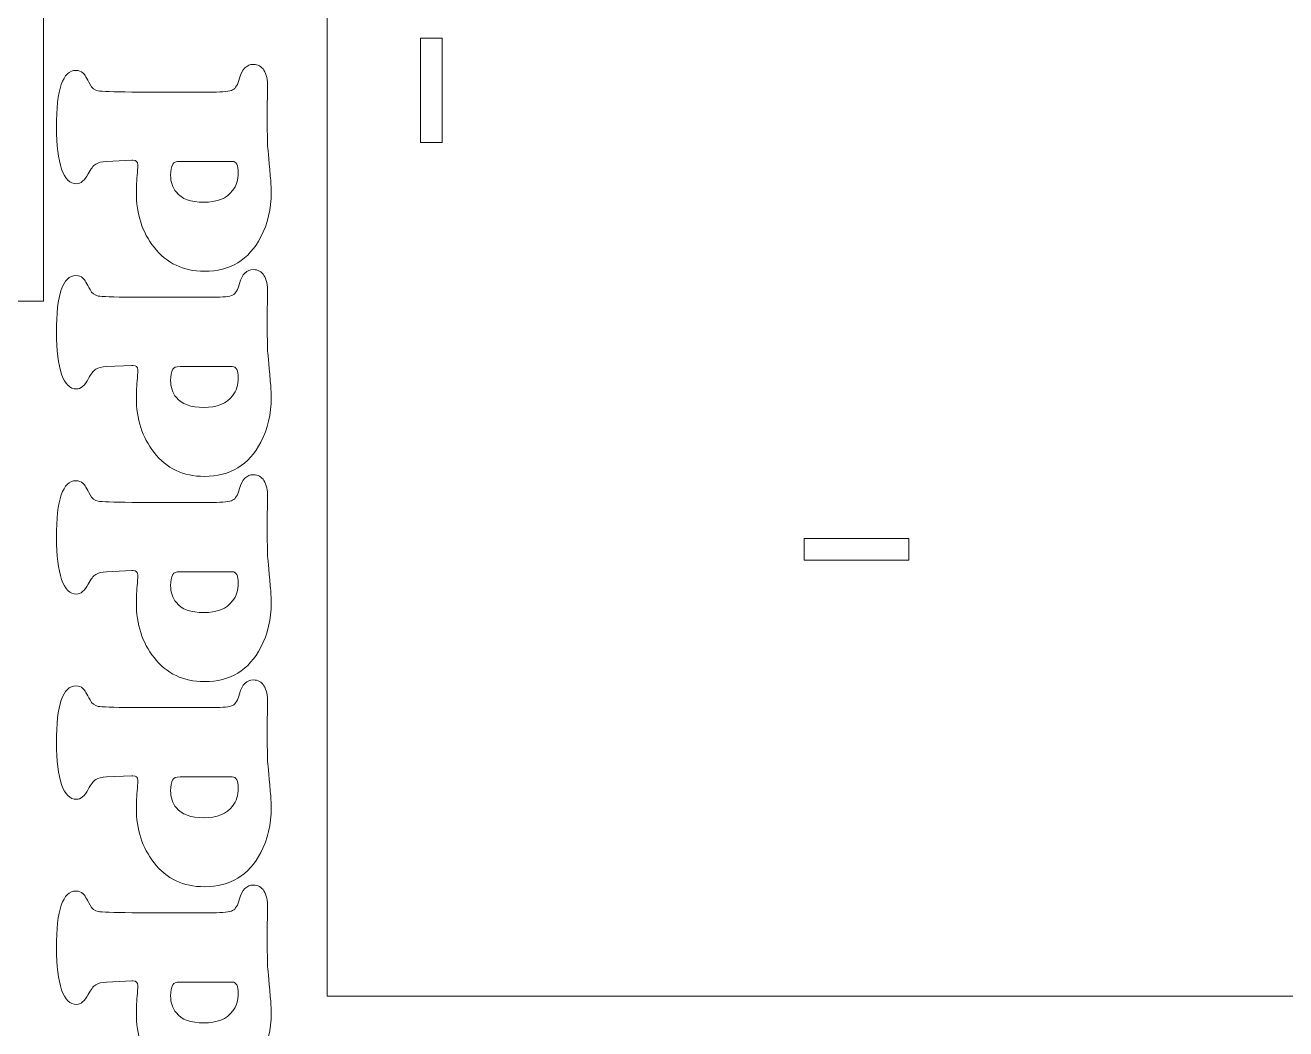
# Model space of a CAD drawing. Header units: centimetres. Extents: x -59 to 59, y -29 to 29.
# Drawn here: x -23.11 to -8.65, y -15.28 to -3.76 of the extents above; entities that cross this region are included whole.
import ezdxf

# ---------------------------------------------------------------- set-up
doc = ezdxf.new("R2010")
doc.units = ezdxf.units.CM
doc.header["$MEASUREMENT"] = 0
doc.layers.add('Camada 1', color=7, linetype='Continuous')

msp = doc.modelspace()

# ---------------------------------------------------------------- linework, layer by layer
at = {"layer": 'Camada 1', "color": 250, "lineweight": 9}
for points, knots in [([(-15.45634, 5.15366), (-16.41245, 4.68191), (-17.53073, 4.38548), (-18.64902, 4.08902), (-18.64902, 4.08902), (-18.64902, 4.08902), (-19.64901, 3.89912), (-19.64901, 3.89912), (-19.64901, 3.89912), (-19.64901, 3.89912), (-19.64901, -14.90258), (-19.64901, -14.90258), (-19.64901, -14.90258), (-19.64901, -14.90258), (5.351, -14.90258), (5.351, -14.90258), (5.351, -14.90258), (5.351, -14.90258), (5.351, 3.89912), (5.351, 3.89912), (5.351, 3.89912), (5.351, 3.89912), (4.35101, 4.08902), (4.35101, 4.08902), (4.35101, 4.08902), (3.23272, 4.38548), (2.11444, 4.68191), (1.15833, 5.15366), (1.15833, 5.15366), (0.20222, 5.62542), (-0.59171, 6.27248), (-1.30252, 6.70759), (-1.30252, 6.70759), (-2.01334, 7.1427), (-2.64106, 7.36586), (-3.3033, 7.40861), (-3.3033, 7.40861), (-3.96551, 7.45135), (-4.66224, 7.3137), (-5.30895, 7.0637), (-5.30895, 7.0637), (-5.95565, 6.8137), (-6.55233, 6.45135), (-7.149, 6.08902), (-7.149, 6.08902), (-7.74567, 6.45135), (-8.34236, 6.8137), (-8.98906, 7.0637), (-8.98906, 7.0637), (-9.63577, 7.3137), (-10.3325, 7.45135), (-10.99471, 7.40861), (-10.99471, 7.40861), (-11.65696, 7.36586), (-12.28467, 7.1427), (-12.99549, 6.70759), (-12.99549, 6.70759), (-13.7063, 6.27248), (-14.50024, 5.62542), (-15.45634, 5.15366)], [0, 0, 0, 0, 0.0625, 0.0625, 0.0625, 0.0625, 0.125, 0.125, 0.125, 0.125, 0.1875, 0.1875, 0.1875, 0.1875, 0.25, 0.25, 0.25, 0.25, 0.3125, 0.3125, 0.3125, 0.3125, 0.375, 0.375, 0.375, 0.375, 0.4375, 0.4375, 0.4375, 0.4375, 0.5, 0.5, 0.5, 0.5, 0.5625, 0.5625, 0.5625, 0.5625, 0.625, 0.625, 0.625, 0.625, 0.6875, 0.6875, 0.6875, 0.6875, 0.75, 0.75, 0.75, 0.75, 0.8125, 0.8125, 0.8125, 0.8125, 0.875, 0.875, 0.875, 0.875, 1, 1, 1, 1]), ([(-45.26401, 4.15292), (-45.26401, 4.15292), (-45.26401, 3.54479), (-45.26401, 3.54479), (-45.26401, 3.54479), (-45.26401, 3.54479), (-45.51398, 3.54479), (-45.51398, 3.54479), (-45.51398, 3.54479), (-45.51398, 3.54479), (-45.51398, 2.25923), (-45.51398, 2.25923), (-45.51398, 2.25923), (-45.51398, 2.25923), (-45.26401, 2.25923), (-45.26401, 2.25923), (-45.26401, 2.25923), (-45.26401, 2.25923), (-45.26401, 0.97365), (-45.26401, 0.97365), (-45.26401, 0.97365), (-45.26401, 0.97365), (-45.51398, 0.97365), (-45.51398, 0.97365), (-45.51398, 0.97365), (-45.51398, 0.97365), (-45.51398, -0.31242), (-45.51398, -0.31242), (-45.51398, -0.31242), (-45.51398, -0.31242), (-45.26401, -0.31242), (-45.26401, -0.31242), (-45.26401, -0.31242), (-45.26401, -0.31242), (-45.26401, -1.598), (-45.26401, -1.598), (-45.26401, -1.598), (-45.26401, -1.598), (-45.51398, -1.598), (-45.51398, -1.598), (-45.51398, -1.598), (-45.51398, -1.598), (-45.51398, -2.88408), (-45.51398, -2.88408), (-45.51398, -2.88408), (-45.51398, -2.88408), (-45.26401, -2.88408), (-45.26401, -2.88408), (-45.26401, -2.88408), (-45.26401, -2.88408), (-45.26401, -6.92629), (-45.26401, -6.92629), (-45.26401, -6.92629), (-45.26401, -6.92629), (-22.90393, -6.92629), (-22.90393, -6.92629), (-22.90393, -6.92629), (-22.90393, -6.92629), (-22.90393, -2.88408), (-22.90393, -2.88408), (-22.90393, -2.88408), (-22.90393, -2.88408), (-22.65396, -2.88408), (-22.65396, -2.88408), (-22.65396, -2.88408), (-22.65396, -2.88408), (-22.65396, -1.598), (-22.65396, -1.598), (-22.65396, -1.598), (-22.65396, -1.598), (-22.90393, -1.598), (-22.90393, -1.598), (-22.90393, -1.598), (-22.90393, -1.598), (-22.90393, -0.31242), (-22.90393, -0.31242), (-22.90393, -0.31242), (-22.90393, -0.31242), (-22.65396, -0.31242), (-22.65396, -0.31242), (-22.65396, -0.31242), (-22.65396, -0.31242), (-22.65396, 0.97365), (-22.65396, 0.97365), (-22.65396, 0.97365), (-22.65396, 0.97365), (-22.90393, 0.97365), (-22.90393, 0.97365), (-22.90393, 0.97365), (-22.90393, 0.97365), (-22.90393, 2.25923), (-22.90393, 2.25923), (-22.90393, 2.25923), (-22.90393, 2.25923), (-22.65396, 2.25923), (-22.65396, 2.25923), (-22.65396, 2.25923), (-22.65396, 2.25923), (-22.65396, 3.54479), (-22.65396, 3.54479), (-22.65396, 3.54479), (-22.65396, 3.54479), (-22.90393, 3.54479), (-22.90393, 3.54479), (-22.90393, 3.54479), (-22.90393, 3.54479), (-22.90393, 4.15292), (-22.90393, 4.15292)], [0, 0, 0, 0, 0.03571429, 0.03571429, 0.03571429, 0.03571429, 0.07142857, 0.07142857, 0.07142857, 0.07142857, 0.10714286, 0.10714286, 0.10714286, 0.10714286, 0.14285714, 0.14285714, 0.14285714, 0.14285714, 0.17857143, 0.17857143, 0.17857143, 0.17857143, 0.21428571, 0.21428571, 0.21428571, 0.21428571, 0.25, 0.25, 0.25, 0.25, 0.28571429, 0.28571429, 0.28571429, 0.28571429, 0.32142857, 0.32142857, 0.32142857, 0.32142857, 0.35714286, 0.35714286, 0.35714286, 0.35714286, 0.39285714, 0.39285714, 0.39285714, 0.39285714, 0.42857143, 0.42857143, 0.42857143, 0.42857143, 0.46428571, 0.46428571, 0.46428571, 0.46428571, 0.5, 0.5, 0.5, 0.5, 0.53571429, 0.53571429, 0.53571429, 0.53571429, 0.57142857, 0.57142857, 0.57142857, 0.57142857, 0.60714286, 0.60714286, 0.60714286, 0.60714286, 0.64285714, 0.64285714, 0.64285714, 0.64285714, 0.67857143, 0.67857143, 0.67857143, 0.67857143, 0.71428571, 0.71428571, 0.71428571, 0.71428571, 0.75, 0.75, 0.75, 0.75, 0.78571429, 0.78571429, 0.78571429, 0.78571429, 0.82142857, 0.82142857, 0.82142857, 0.82142857, 0.85714286, 0.85714286, 0.85714286, 0.85714286, 0.89285714, 0.89285714, 0.89285714, 0.89285714, 0.92857143, 0.92857143, 0.92857143, 0.92857143, 1, 1, 1, 1]), ([(-18.57902, -5.10784), (-18.57902, -5.10784), (-18.32902, -5.10784), (-18.32902, -5.10784), (-18.32902, -5.10784), (-18.32902, -5.10784), (-18.32902, -3.90784), (-18.32902, -3.90784), (-18.32902, -3.90784), (-18.32902, -3.90784), (-18.57902, -3.90784), (-18.57902, -3.90784), (-18.57902, -3.90784), (-18.57902, -3.90784), (-18.57902, -5.10784), (-18.57902, -5.10784), (-18.57902, -5.10784), (-18.57902, -5.10784), (-18.57902, -5.10784), (-18.57902, -5.10784)], [0, 0, 0, 0, 0.16666667, 0.16666667, 0.16666667, 0.16666667, 0.33333333, 0.33333333, 0.33333333, 0.33333333, 0.5, 0.5, 0.5, 0.5, 0.66666667, 0.66666667, 0.66666667, 0.66666667, 1, 1, 1, 1]), ([(-21.88902, -4.52726), (-21.88902, -4.52726), (-20.96122, -4.52726), (-20.96122, -4.52726), (-20.96122, -4.52726), (-20.84142, -4.52726), (-20.76496, -4.51944), (-20.73304, -4.50257), (-20.73304, -4.50257), (-20.70053, -4.48632), (-20.67404, -4.44177), (-20.65417, -4.36891), (-20.65417, -4.36891), (-20.62407, -4.26296), (-20.57108, -4.20997), (-20.49583, -4.20997), (-20.49583, -4.20997), (-20.44284, -4.20997), (-20.40191, -4.23225), (-20.37361, -4.2768), (-20.37361, -4.2768), (-20.34592, -4.32195), (-20.33147, -4.38638), (-20.33147, -4.47127), (-20.33147, -4.47127), (-20.33147, -4.49957), (-20.33327, -4.5694), (-20.33689, -4.68079), (-20.33689, -4.68079), (-20.33689, -4.68079), (-20.33689, -4.78676), (-20.33689, -4.78676), (-20.33689, -4.78676), (-20.33568, -4.98183), (-20.33447, -5.09622), (-20.33266, -5.12994), (-20.33266, -5.12994), (-20.33086, -5.16365), (-20.32063, -5.28286), (-20.30136, -5.48876), (-20.30136, -5.48876), (-20.29473, -5.5568), (-20.29112, -5.61942), (-20.29112, -5.67601), (-20.29112, -5.67601), (-20.29112, -5.86868), (-20.33026, -6.04027), (-20.40913, -6.19078), (-20.40913, -6.19078), (-20.54579, -6.45328), (-20.76194, -6.58394), (-21.05816, -6.58394), (-21.05816, -6.58394), (-21.29839, -6.58394), (-21.49044, -6.49242), (-21.63494, -6.30878), (-21.63494, -6.30878), (-21.7704, -6.136), (-21.83785, -5.92708), (-21.83785, -5.68083), (-21.83785, -5.68083), (-21.83785, -5.61881), (-21.83362, -5.54235), (-21.8258, -5.45204), (-21.8258, -5.45204), (-21.82219, -5.40387), (-21.82038, -5.37378), (-21.82038, -5.36173), (-21.82038, -5.36173), (-21.82038, -5.32801), (-21.83965, -5.31056), (-21.87878, -5.31056), (-21.87878, -5.31056), (-21.87878, -5.31056), (-21.88902, -5.31056), (-21.88902, -5.31056), (-21.88902, -5.31056), (-21.88902, -5.31056), (-22.17861, -5.3232), (-22.17861, -5.3232), (-22.17861, -5.3232), (-22.2346, -5.32561), (-22.27676, -5.33585), (-22.30445, -5.35391), (-22.30445, -5.35391), (-22.33214, -5.37197), (-22.36044, -5.40929), (-22.38994, -5.46589), (-22.38994, -5.46589), (-22.43088, -5.54235), (-22.47604, -5.58028), (-22.52421, -5.58028), (-22.52421, -5.58028), (-22.59826, -5.58028), (-22.65545, -5.52429), (-22.69518, -5.4111), (-22.69518, -5.4111), (-22.73492, -5.29851), (-22.7554, -5.13836), (-22.7554, -4.93126), (-22.7554, -4.93126), (-22.7554, -4.49656), (-22.68073, -4.2786), (-22.53082, -4.2786), (-22.53082, -4.2786), (-22.4959, -4.2786), (-22.46881, -4.28825), (-22.45015, -4.3069), (-22.45015, -4.3069), (-22.43148, -4.32618), (-22.40438, -4.37012), (-22.36887, -4.43936), (-22.36887, -4.43936), (-22.34659, -4.48151), (-22.31528, -4.50619), (-22.27555, -4.51341), (-22.27555, -4.51341), (-22.23521, -4.52063), (-22.10636, -4.52546), (-21.88902, -4.52726)], [0, 0, 0, 0, 0.03225806, 0.03225806, 0.03225806, 0.03225806, 0.06451613, 0.06451613, 0.06451613, 0.06451613, 0.09677419, 0.09677419, 0.09677419, 0.09677419, 0.12903226, 0.12903226, 0.12903226, 0.12903226, 0.16129032, 0.16129032, 0.16129032, 0.16129032, 0.19354839, 0.19354839, 0.19354839, 0.19354839, 0.22580645, 0.22580645, 0.22580645, 0.22580645, 0.25806452, 0.25806452, 0.25806452, 0.25806452, 0.29032258, 0.29032258, 0.29032258, 0.29032258, 0.32258065, 0.32258065, 0.32258065, 0.32258065, 0.35483871, 0.35483871, 0.35483871, 0.35483871, 0.38709677, 0.38709677, 0.38709677, 0.38709677, 0.41935484, 0.41935484, 0.41935484, 0.41935484, 0.4516129, 0.4516129, 0.4516129, 0.4516129, 0.48387097, 0.48387097, 0.48387097, 0.48387097, 0.51612903, 0.51612903, 0.51612903, 0.51612903, 0.5483871, 0.5483871, 0.5483871, 0.5483871, 0.58064516, 0.58064516, 0.58064516, 0.58064516, 0.61290323, 0.61290323, 0.61290323, 0.61290323, 0.64516129, 0.64516129, 0.64516129, 0.64516129, 0.67741935, 0.67741935, 0.67741935, 0.67741935, 0.70967742, 0.70967742, 0.70967742, 0.70967742, 0.74193548, 0.74193548, 0.74193548, 0.74193548, 0.77419355, 0.77419355, 0.77419355, 0.77419355, 0.80645161, 0.80645161, 0.80645161, 0.80645161, 0.83870968, 0.83870968, 0.83870968, 0.83870968, 0.87096774, 0.87096774, 0.87096774, 0.87096774, 0.90322581, 0.90322581, 0.90322581, 0.90322581, 0.93548387, 0.93548387, 0.93548387, 0.93548387, 1, 1, 1, 1]), ([(-20.73725, -5.3232), (-20.73725, -5.3232), (-21.33691, -5.3232), (-21.33691, -5.3232), (-21.33691, -5.3232), (-21.38268, -5.3232), (-21.41037, -5.33283), (-21.42, -5.3533), (-21.42, -5.3533), (-21.43626, -5.38702), (-21.44469, -5.42977), (-21.44469, -5.48154), (-21.44469, -5.48154), (-21.44469, -5.55921), (-21.42302, -5.62484), (-21.37907, -5.67782), (-21.37907, -5.67782), (-21.31705, -5.75428), (-21.21229, -5.79221), (-21.06539, -5.79221), (-21.06539, -5.79221), (-20.91246, -5.79221), (-20.80168, -5.74766), (-20.73364, -5.65795), (-20.73364, -5.65795), (-20.69029, -5.60196), (-20.66862, -5.53332), (-20.66862, -5.45385), (-20.66862, -5.45385), (-20.66862, -5.36655), (-20.6915, -5.3232), (-20.73725, -5.3232)], [0, 0, 0, 0, 0.11111111, 0.11111111, 0.11111111, 0.11111111, 0.22222222, 0.22222222, 0.22222222, 0.22222222, 0.33333333, 0.33333333, 0.33333333, 0.33333333, 0.44444444, 0.44444444, 0.44444444, 0.44444444, 0.55555556, 0.55555556, 0.55555556, 0.55555556, 0.66666667, 0.66666667, 0.66666667, 0.66666667, 0.77777778, 0.77777778, 0.77777778, 0.77777778, 1, 1, 1, 1]), ([(-21.88902, -6.88205), (-21.88902, -6.88205), (-20.96122, -6.88205), (-20.96122, -6.88205), (-20.96122, -6.88205), (-20.84142, -6.88205), (-20.76496, -6.87423), (-20.73304, -6.85736), (-20.73304, -6.85736), (-20.70053, -6.84111), (-20.67404, -6.79656), (-20.65417, -6.7237), (-20.65417, -6.7237), (-20.62407, -6.61775), (-20.57108, -6.56476), (-20.49583, -6.56476), (-20.49583, -6.56476), (-20.44284, -6.56476), (-20.40191, -6.58704), (-20.37361, -6.63159), (-20.37361, -6.63159), (-20.34592, -6.67674), (-20.33147, -6.74117), (-20.33147, -6.82606), (-20.33147, -6.82606), (-20.33147, -6.85436), (-20.33327, -6.92419), (-20.33689, -7.03558), (-20.33689, -7.03558), (-20.33689, -7.03558), (-20.33689, -7.14155), (-20.33689, -7.14155), (-20.33689, -7.14155), (-20.33568, -7.33662), (-20.33447, -7.45101), (-20.33266, -7.48473), (-20.33266, -7.48473), (-20.33086, -7.51844), (-20.32063, -7.63765), (-20.30136, -7.84355), (-20.30136, -7.84355), (-20.29473, -7.91159), (-20.29112, -7.97421), (-20.29112, -8.0308), (-20.29112, -8.0308), (-20.29112, -8.22347), (-20.33026, -8.39506), (-20.40913, -8.54557), (-20.40913, -8.54557), (-20.54579, -8.80807), (-20.76194, -8.93873), (-21.05816, -8.93873), (-21.05816, -8.93873), (-21.29839, -8.93873), (-21.49044, -8.84721), (-21.63494, -8.66357), (-21.63494, -8.66357), (-21.7704, -8.49079), (-21.83785, -8.28187), (-21.83785, -8.03562), (-21.83785, -8.03562), (-21.83785, -7.9736), (-21.83362, -7.89714), (-21.8258, -7.80683), (-21.8258, -7.80683), (-21.82219, -7.75866), (-21.82038, -7.72857), (-21.82038, -7.71652), (-21.82038, -7.71652), (-21.82038, -7.6828), (-21.83965, -7.66535), (-21.87878, -7.66535), (-21.87878, -7.66535), (-21.87878, -7.66535), (-21.88902, -7.66535), (-21.88902, -7.66535), (-21.88902, -7.66535), (-21.88902, -7.66535), (-22.17861, -7.67799), (-22.17861, -7.67799), (-22.17861, -7.67799), (-22.2346, -7.6804), (-22.27676, -7.69064), (-22.30445, -7.7087), (-22.30445, -7.7087), (-22.33214, -7.72676), (-22.36044, -7.76408), (-22.38994, -7.82068), (-22.38994, -7.82068), (-22.43088, -7.89714), (-22.47604, -7.93507), (-22.52421, -7.93507), (-22.52421, -7.93507), (-22.59826, -7.93507), (-22.65545, -7.87908), (-22.69518, -7.76589), (-22.69518, -7.76589), (-22.73492, -7.6533), (-22.7554, -7.49315), (-22.7554, -7.28605), (-22.7554, -7.28605), (-22.7554, -6.85135), (-22.68073, -6.63339), (-22.53082, -6.63339), (-22.53082, -6.63339), (-22.4959, -6.63339), (-22.46881, -6.64304), (-22.45015, -6.66169), (-22.45015, -6.66169), (-22.43148, -6.68097), (-22.40438, -6.72491), (-22.36887, -6.79415), (-22.36887, -6.79415), (-22.34659, -6.8363), (-22.31528, -6.86098), (-22.27555, -6.8682), (-22.27555, -6.8682), (-22.23521, -6.87542), (-22.10636, -6.88025), (-21.88902, -6.88205)], [0, 0, 0, 0, 0.03225806, 0.03225806, 0.03225806, 0.03225806, 0.06451613, 0.06451613, 0.06451613, 0.06451613, 0.09677419, 0.09677419, 0.09677419, 0.09677419, 0.12903226, 0.12903226, 0.12903226, 0.12903226, 0.16129032, 0.16129032, 0.16129032, 0.16129032, 0.19354839, 0.19354839, 0.19354839, 0.19354839, 0.22580645, 0.22580645, 0.22580645, 0.22580645, 0.25806452, 0.25806452, 0.25806452, 0.25806452, 0.29032258, 0.29032258, 0.29032258, 0.29032258, 0.32258065, 0.32258065, 0.32258065, 0.32258065, 0.35483871, 0.35483871, 0.35483871, 0.35483871, 0.38709677, 0.38709677, 0.38709677, 0.38709677, 0.41935484, 0.41935484, 0.41935484, 0.41935484, 0.4516129, 0.4516129, 0.4516129, 0.4516129, 0.48387097, 0.48387097, 0.48387097, 0.48387097, 0.51612903, 0.51612903, 0.51612903, 0.51612903, 0.5483871, 0.5483871, 0.5483871, 0.5483871, 0.58064516, 0.58064516, 0.58064516, 0.58064516, 0.61290323, 0.61290323, 0.61290323, 0.61290323, 0.64516129, 0.64516129, 0.64516129, 0.64516129, 0.67741935, 0.67741935, 0.67741935, 0.67741935, 0.70967742, 0.70967742, 0.70967742, 0.70967742, 0.74193548, 0.74193548, 0.74193548, 0.74193548, 0.77419355, 0.77419355, 0.77419355, 0.77419355, 0.80645161, 0.80645161, 0.80645161, 0.80645161, 0.83870968, 0.83870968, 0.83870968, 0.83870968, 0.87096774, 0.87096774, 0.87096774, 0.87096774, 0.90322581, 0.90322581, 0.90322581, 0.90322581, 0.93548387, 0.93548387, 0.93548387, 0.93548387, 1, 1, 1, 1]), ([(-20.73725, -7.67799), (-20.73725, -7.67799), (-21.33691, -7.67799), (-21.33691, -7.67799), (-21.33691, -7.67799), (-21.38268, -7.67799), (-21.41037, -7.68762), (-21.42, -7.70809), (-21.42, -7.70809), (-21.43626, -7.74181), (-21.44469, -7.78456), (-21.44469, -7.83633), (-21.44469, -7.83633), (-21.44469, -7.914), (-21.42302, -7.97963), (-21.37907, -8.03261), (-21.37907, -8.03261), (-21.31705, -8.10907), (-21.21229, -8.147), (-21.06539, -8.147), (-21.06539, -8.147), (-20.91246, -8.147), (-20.80168, -8.10245), (-20.73364, -8.01274), (-20.73364, -8.01274), (-20.69029, -7.95675), (-20.66862, -7.88811), (-20.66862, -7.80864), (-20.66862, -7.80864), (-20.66862, -7.72134), (-20.6915, -7.67799), (-20.73725, -7.67799)], [0, 0, 0, 0, 0.11111111, 0.11111111, 0.11111111, 0.11111111, 0.22222222, 0.22222222, 0.22222222, 0.22222222, 0.33333333, 0.33333333, 0.33333333, 0.33333333, 0.44444444, 0.44444444, 0.44444444, 0.44444444, 0.55555556, 0.55555556, 0.55555556, 0.55555556, 0.66666667, 0.66666667, 0.66666667, 0.66666667, 0.77777778, 0.77777778, 0.77777778, 0.77777778, 1, 1, 1, 1]), ([(-21.88902, -9.23684), (-21.88902, -9.23684), (-20.96122, -9.23684), (-20.96122, -9.23684), (-20.96122, -9.23684), (-20.84142, -9.23684), (-20.76496, -9.22902), (-20.73304, -9.21215), (-20.73304, -9.21215), (-20.70053, -9.1959), (-20.67404, -9.15135), (-20.65417, -9.07849), (-20.65417, -9.07849), (-20.62407, -8.97254), (-20.57108, -8.91955), (-20.49583, -8.91955), (-20.49583, -8.91955), (-20.44284, -8.91955), (-20.40191, -8.94183), (-20.37361, -8.98638), (-20.37361, -8.98638), (-20.34592, -9.03153), (-20.33147, -9.09596), (-20.33147, -9.18085), (-20.33147, -9.18085), (-20.33147, -9.20915), (-20.33327, -9.27898), (-20.33689, -9.39037), (-20.33689, -9.39037), (-20.33689, -9.39037), (-20.33689, -9.49634), (-20.33689, -9.49634), (-20.33689, -9.49634), (-20.33568, -9.69141), (-20.33447, -9.8058), (-20.33266, -9.83952), (-20.33266, -9.83952), (-20.33086, -9.87323), (-20.32063, -9.99244), (-20.30136, -10.19834), (-20.30136, -10.19834), (-20.29473, -10.26638), (-20.29112, -10.329), (-20.29112, -10.38559), (-20.29112, -10.38559), (-20.29112, -10.57826), (-20.33026, -10.74985), (-20.40913, -10.90036), (-20.40913, -10.90036), (-20.54579, -11.16286), (-20.76194, -11.29352), (-21.05816, -11.29352), (-21.05816, -11.29352), (-21.29839, -11.29352), (-21.49044, -11.202), (-21.63494, -11.01836), (-21.63494, -11.01836), (-21.7704, -10.84558), (-21.83785, -10.63666), (-21.83785, -10.39041), (-21.83785, -10.39041), (-21.83785, -10.32839), (-21.83362, -10.25193), (-21.8258, -10.16162), (-21.8258, -10.16162), (-21.82219, -10.11345), (-21.82038, -10.08336), (-21.82038, -10.07131), (-21.82038, -10.07131), (-21.82038, -10.03759), (-21.83965, -10.02014), (-21.87878, -10.02014), (-21.87878, -10.02014), (-21.87878, -10.02014), (-21.88902, -10.02014), (-21.88902, -10.02014), (-21.88902, -10.02014), (-21.88902, -10.02014), (-22.17861, -10.03278), (-22.17861, -10.03278), (-22.17861, -10.03278), (-22.2346, -10.03519), (-22.27676, -10.04543), (-22.30445, -10.06349), (-22.30445, -10.06349), (-22.33214, -10.08155), (-22.36044, -10.11887), (-22.38994, -10.17547), (-22.38994, -10.17547), (-22.43088, -10.25193), (-22.47604, -10.28986), (-22.52421, -10.28986), (-22.52421, -10.28986), (-22.59826, -10.28986), (-22.65545, -10.23387), (-22.69518, -10.12068), (-22.69518, -10.12068), (-22.73492, -10.00809), (-22.7554, -9.84794), (-22.7554, -9.64084), (-22.7554, -9.64084), (-22.7554, -9.20614), (-22.68073, -8.98818), (-22.53082, -8.98818), (-22.53082, -8.98818), (-22.4959, -8.98818), (-22.46881, -8.99783), (-22.45015, -9.01648), (-22.45015, -9.01648), (-22.43148, -9.03576), (-22.40438, -9.0797), (-22.36887, -9.14894), (-22.36887, -9.14894), (-22.34659, -9.19109), (-22.31528, -9.21577), (-22.27555, -9.22299), (-22.27555, -9.22299), (-22.23521, -9.23021), (-22.10636, -9.23504), (-21.88902, -9.23684)], [0, 0, 0, 0, 0.03225806, 0.03225806, 0.03225806, 0.03225806, 0.06451613, 0.06451613, 0.06451613, 0.06451613, 0.09677419, 0.09677419, 0.09677419, 0.09677419, 0.12903226, 0.12903226, 0.12903226, 0.12903226, 0.16129032, 0.16129032, 0.16129032, 0.16129032, 0.19354839, 0.19354839, 0.19354839, 0.19354839, 0.22580645, 0.22580645, 0.22580645, 0.22580645, 0.25806452, 0.25806452, 0.25806452, 0.25806452, 0.29032258, 0.29032258, 0.29032258, 0.29032258, 0.32258065, 0.32258065, 0.32258065, 0.32258065, 0.35483871, 0.35483871, 0.35483871, 0.35483871, 0.38709677, 0.38709677, 0.38709677, 0.38709677, 0.41935484, 0.41935484, 0.41935484, 0.41935484, 0.4516129, 0.4516129, 0.4516129, 0.4516129, 0.48387097, 0.48387097, 0.48387097, 0.48387097, 0.51612903, 0.51612903, 0.51612903, 0.51612903, 0.5483871, 0.5483871, 0.5483871, 0.5483871, 0.58064516, 0.58064516, 0.58064516, 0.58064516, 0.61290323, 0.61290323, 0.61290323, 0.61290323, 0.64516129, 0.64516129, 0.64516129, 0.64516129, 0.67741935, 0.67741935, 0.67741935, 0.67741935, 0.70967742, 0.70967742, 0.70967742, 0.70967742, 0.74193548, 0.74193548, 0.74193548, 0.74193548, 0.77419355, 0.77419355, 0.77419355, 0.77419355, 0.80645161, 0.80645161, 0.80645161, 0.80645161, 0.83870968, 0.83870968, 0.83870968, 0.83870968, 0.87096774, 0.87096774, 0.87096774, 0.87096774, 0.90322581, 0.90322581, 0.90322581, 0.90322581, 0.93548387, 0.93548387, 0.93548387, 0.93548387, 1, 1, 1, 1]), ([(-14.17736, -9.90095), (-14.17736, -9.90095), (-12.97736, -9.90095), (-12.97736, -9.90095), (-12.97736, -9.90095), (-12.97736, -9.90095), (-12.97736, -9.65096), (-12.97736, -9.65096), (-12.97736, -9.65096), (-12.97736, -9.65096), (-14.17736, -9.65096), (-14.17736, -9.65096), (-14.17736, -9.65096), (-14.17736, -9.65096), (-14.17736, -9.90095), (-14.17736, -9.90095), (-14.17736, -9.90095), (-14.17736, -9.90095), (-14.17736, -9.90095), (-14.17736, -9.90095)], [0, 0, 0, 0, 0.16666667, 0.16666667, 0.16666667, 0.16666667, 0.33333333, 0.33333333, 0.33333333, 0.33333333, 0.5, 0.5, 0.5, 0.5, 0.66666667, 0.66666667, 0.66666667, 0.66666667, 1, 1, 1, 1]), ([(-20.73725, -10.03278), (-20.73725, -10.03278), (-21.33691, -10.03278), (-21.33691, -10.03278), (-21.33691, -10.03278), (-21.38268, -10.03278), (-21.41037, -10.04241), (-21.42, -10.06288), (-21.42, -10.06288), (-21.43626, -10.0966), (-21.44469, -10.13935), (-21.44469, -10.19112), (-21.44469, -10.19112), (-21.44469, -10.26879), (-21.42302, -10.33442), (-21.37907, -10.3874), (-21.37907, -10.3874), (-21.31705, -10.46386), (-21.21229, -10.50179), (-21.06539, -10.50179), (-21.06539, -10.50179), (-20.91246, -10.50179), (-20.80168, -10.45724), (-20.73364, -10.36753), (-20.73364, -10.36753), (-20.69029, -10.31154), (-20.66862, -10.2429), (-20.66862, -10.16343), (-20.66862, -10.16343), (-20.66862, -10.07613), (-20.6915, -10.03278), (-20.73725, -10.03278)], [0, 0, 0, 0, 0.11111111, 0.11111111, 0.11111111, 0.11111111, 0.22222222, 0.22222222, 0.22222222, 0.22222222, 0.33333333, 0.33333333, 0.33333333, 0.33333333, 0.44444444, 0.44444444, 0.44444444, 0.44444444, 0.55555556, 0.55555556, 0.55555556, 0.55555556, 0.66666667, 0.66666667, 0.66666667, 0.66666667, 0.77777778, 0.77777778, 0.77777778, 0.77777778, 1, 1, 1, 1]), ([(-21.88902, -11.59163), (-21.88902, -11.59163), (-20.96122, -11.59163), (-20.96122, -11.59163), (-20.96122, -11.59163), (-20.84142, -11.59163), (-20.76496, -11.58381), (-20.73304, -11.56694), (-20.73304, -11.56694), (-20.70053, -11.55069), (-20.67404, -11.50614), (-20.65417, -11.43328), (-20.65417, -11.43328), (-20.62407, -11.32733), (-20.57108, -11.27434), (-20.49583, -11.27434), (-20.49583, -11.27434), (-20.44284, -11.27434), (-20.40191, -11.29662), (-20.37361, -11.34117), (-20.37361, -11.34117), (-20.34592, -11.38632), (-20.33147, -11.45075), (-20.33147, -11.53564), (-20.33147, -11.53564), (-20.33147, -11.56394), (-20.33327, -11.63377), (-20.33689, -11.74516), (-20.33689, -11.74516), (-20.33689, -11.74516), (-20.33689, -11.85113), (-20.33689, -11.85113), (-20.33689, -11.85113), (-20.33568, -12.0462), (-20.33447, -12.16059), (-20.33266, -12.19431), (-20.33266, -12.19431), (-20.33086, -12.22802), (-20.32063, -12.34723), (-20.30136, -12.55313), (-20.30136, -12.55313), (-20.29473, -12.62117), (-20.29112, -12.68379), (-20.29112, -12.74038), (-20.29112, -12.74038), (-20.29112, -12.93305), (-20.33026, -13.10464), (-20.40913, -13.25515), (-20.40913, -13.25515), (-20.54579, -13.51765), (-20.76194, -13.64831), (-21.05816, -13.64831), (-21.05816, -13.64831), (-21.29839, -13.64831), (-21.49044, -13.55679), (-21.63494, -13.37315), (-21.63494, -13.37315), (-21.7704, -13.20037), (-21.83785, -12.99145), (-21.83785, -12.7452), (-21.83785, -12.7452), (-21.83785, -12.68318), (-21.83362, -12.60672), (-21.8258, -12.51641), (-21.8258, -12.51641), (-21.82219, -12.46824), (-21.82038, -12.43815), (-21.82038, -12.4261), (-21.82038, -12.4261), (-21.82038, -12.39238), (-21.83965, -12.37493), (-21.87878, -12.37493), (-21.87878, -12.37493), (-21.87878, -12.37493), (-21.88902, -12.37493), (-21.88902, -12.37493), (-21.88902, -12.37493), (-21.88902, -12.37493), (-22.17861, -12.38757), (-22.17861, -12.38757), (-22.17861, -12.38757), (-22.2346, -12.38998), (-22.27676, -12.40022), (-22.30445, -12.41828), (-22.30445, -12.41828), (-22.33214, -12.43634), (-22.36044, -12.47366), (-22.38994, -12.53026), (-22.38994, -12.53026), (-22.43088, -12.60672), (-22.47604, -12.64465), (-22.52421, -12.64465), (-22.52421, -12.64465), (-22.59826, -12.64465), (-22.65545, -12.58866), (-22.69518, -12.47547), (-22.69518, -12.47547), (-22.73492, -12.36288), (-22.7554, -12.20273), (-22.7554, -11.99563), (-22.7554, -11.99563), (-22.7554, -11.56093), (-22.68073, -11.34297), (-22.53082, -11.34297), (-22.53082, -11.34297), (-22.4959, -11.34297), (-22.46881, -11.35262), (-22.45015, -11.37127), (-22.45015, -11.37127), (-22.43148, -11.39055), (-22.40438, -11.43449), (-22.36887, -11.50373), (-22.36887, -11.50373), (-22.34659, -11.54588), (-22.31528, -11.57056), (-22.27555, -11.57778), (-22.27555, -11.57778), (-22.23521, -11.585), (-22.10636, -11.58983), (-21.88902, -11.59163)], [0, 0, 0, 0, 0.03225806, 0.03225806, 0.03225806, 0.03225806, 0.06451613, 0.06451613, 0.06451613, 0.06451613, 0.09677419, 0.09677419, 0.09677419, 0.09677419, 0.12903226, 0.12903226, 0.12903226, 0.12903226, 0.16129032, 0.16129032, 0.16129032, 0.16129032, 0.19354839, 0.19354839, 0.19354839, 0.19354839, 0.22580645, 0.22580645, 0.22580645, 0.22580645, 0.25806452, 0.25806452, 0.25806452, 0.25806452, 0.29032258, 0.29032258, 0.29032258, 0.29032258, 0.32258065, 0.32258065, 0.32258065, 0.32258065, 0.35483871, 0.35483871, 0.35483871, 0.35483871, 0.38709677, 0.38709677, 0.38709677, 0.38709677, 0.41935484, 0.41935484, 0.41935484, 0.41935484, 0.4516129, 0.4516129, 0.4516129, 0.4516129, 0.48387097, 0.48387097, 0.48387097, 0.48387097, 0.51612903, 0.51612903, 0.51612903, 0.51612903, 0.5483871, 0.5483871, 0.5483871, 0.5483871, 0.58064516, 0.58064516, 0.58064516, 0.58064516, 0.61290323, 0.61290323, 0.61290323, 0.61290323, 0.64516129, 0.64516129, 0.64516129, 0.64516129, 0.67741935, 0.67741935, 0.67741935, 0.67741935, 0.70967742, 0.70967742, 0.70967742, 0.70967742, 0.74193548, 0.74193548, 0.74193548, 0.74193548, 0.77419355, 0.77419355, 0.77419355, 0.77419355, 0.80645161, 0.80645161, 0.80645161, 0.80645161, 0.83870968, 0.83870968, 0.83870968, 0.83870968, 0.87096774, 0.87096774, 0.87096774, 0.87096774, 0.90322581, 0.90322581, 0.90322581, 0.90322581, 0.93548387, 0.93548387, 0.93548387, 0.93548387, 1, 1, 1, 1]), ([(-20.73725, -12.38757), (-20.73725, -12.38757), (-21.33691, -12.38757), (-21.33691, -12.38757), (-21.33691, -12.38757), (-21.38268, -12.38757), (-21.41037, -12.3972), (-21.42, -12.41767), (-21.42, -12.41767), (-21.43626, -12.45139), (-21.44469, -12.49414), (-21.44469, -12.54591), (-21.44469, -12.54591), (-21.44469, -12.62358), (-21.42302, -12.68921), (-21.37907, -12.74219), (-21.37907, -12.74219), (-21.31705, -12.81865), (-21.21229, -12.85658), (-21.06539, -12.85658), (-21.06539, -12.85658), (-20.91246, -12.85658), (-20.80168, -12.81203), (-20.73364, -12.72232), (-20.73364, -12.72232), (-20.69029, -12.66633), (-20.66862, -12.59769), (-20.66862, -12.51822), (-20.66862, -12.51822), (-20.66862, -12.43092), (-20.6915, -12.38757), (-20.73725, -12.38757)], [0, 0, 0, 0, 0.11111111, 0.11111111, 0.11111111, 0.11111111, 0.22222222, 0.22222222, 0.22222222, 0.22222222, 0.33333333, 0.33333333, 0.33333333, 0.33333333, 0.44444444, 0.44444444, 0.44444444, 0.44444444, 0.55555556, 0.55555556, 0.55555556, 0.55555556, 0.66666667, 0.66666667, 0.66666667, 0.66666667, 0.77777778, 0.77777778, 0.77777778, 0.77777778, 1, 1, 1, 1]), ([(-21.88902, -13.94642), (-21.88902, -13.94642), (-20.96122, -13.94642), (-20.96122, -13.94642), (-20.96122, -13.94642), (-20.84142, -13.94642), (-20.76496, -13.9386), (-20.73304, -13.92173), (-20.73304, -13.92173), (-20.70053, -13.90548), (-20.67404, -13.86093), (-20.65417, -13.78807), (-20.65417, -13.78807), (-20.62407, -13.68212), (-20.57108, -13.62913), (-20.49583, -13.62913), (-20.49583, -13.62913), (-20.44284, -13.62913), (-20.40191, -13.65141), (-20.37361, -13.69596), (-20.37361, -13.69596), (-20.34592, -13.74111), (-20.33147, -13.80554), (-20.33147, -13.89043), (-20.33147, -13.89043), (-20.33147, -13.91873), (-20.33327, -13.98856), (-20.33689, -14.09995), (-20.33689, -14.09995), (-20.33689, -14.09995), (-20.33689, -14.20592), (-20.33689, -14.20592), (-20.33689, -14.20592), (-20.33568, -14.40099), (-20.33447, -14.51538), (-20.33266, -14.5491), (-20.33266, -14.5491), (-20.33086, -14.58281), (-20.32063, -14.70202), (-20.30136, -14.90792), (-20.30136, -14.90792), (-20.29473, -14.97596), (-20.29112, -15.03858), (-20.29112, -15.09517), (-20.29112, -15.09517), (-20.29112, -15.28784), (-20.33026, -15.45943), (-20.40913, -15.60994), (-20.40913, -15.60994), (-20.54579, -15.87244), (-20.76194, -16.0031), (-21.05816, -16.0031), (-21.05816, -16.0031), (-21.29839, -16.0031), (-21.49044, -15.91158), (-21.63494, -15.72794), (-21.63494, -15.72794), (-21.7704, -15.55516), (-21.83785, -15.34624), (-21.83785, -15.09999), (-21.83785, -15.09999), (-21.83785, -15.03797), (-21.83362, -14.96151), (-21.8258, -14.8712), (-21.8258, -14.8712), (-21.82219, -14.82303), (-21.82038, -14.79294), (-21.82038, -14.78089), (-21.82038, -14.78089), (-21.82038, -14.74717), (-21.83965, -14.72972), (-21.87878, -14.72972), (-21.87878, -14.72972), (-21.87878, -14.72972), (-21.88902, -14.72972), (-21.88902, -14.72972), (-21.88902, -14.72972), (-21.88902, -14.72972), (-22.17861, -14.74236), (-22.17861, -14.74236), (-22.17861, -14.74236), (-22.2346, -14.74477), (-22.27676, -14.75501), (-22.30445, -14.77307), (-22.30445, -14.77307), (-22.33214, -14.79113), (-22.36044, -14.82845), (-22.38994, -14.88505), (-22.38994, -14.88505), (-22.43088, -14.96151), (-22.47604, -14.99944), (-22.52421, -14.99944), (-22.52421, -14.99944), (-22.59826, -14.99944), (-22.65545, -14.94345), (-22.69518, -14.83026), (-22.69518, -14.83026), (-22.73492, -14.71767), (-22.7554, -14.55752), (-22.7554, -14.35042), (-22.7554, -14.35042), (-22.7554, -13.91572), (-22.68073, -13.69776), (-22.53082, -13.69776), (-22.53082, -13.69776), (-22.4959, -13.69776), (-22.46881, -13.70741), (-22.45015, -13.72606), (-22.45015, -13.72606), (-22.43148, -13.74534), (-22.40438, -13.78928), (-22.36887, -13.85852), (-22.36887, -13.85852), (-22.34659, -13.90067), (-22.31528, -13.92535), (-22.27555, -13.93257), (-22.27555, -13.93257), (-22.23521, -13.93979), (-22.10636, -13.94462), (-21.88902, -13.94642)], [0, 0, 0, 0, 0.03225806, 0.03225806, 0.03225806, 0.03225806, 0.06451613, 0.06451613, 0.06451613, 0.06451613, 0.09677419, 0.09677419, 0.09677419, 0.09677419, 0.12903226, 0.12903226, 0.12903226, 0.12903226, 0.16129032, 0.16129032, 0.16129032, 0.16129032, 0.19354839, 0.19354839, 0.19354839, 0.19354839, 0.22580645, 0.22580645, 0.22580645, 0.22580645, 0.25806452, 0.25806452, 0.25806452, 0.25806452, 0.29032258, 0.29032258, 0.29032258, 0.29032258, 0.32258065, 0.32258065, 0.32258065, 0.32258065, 0.35483871, 0.35483871, 0.35483871, 0.35483871, 0.38709677, 0.38709677, 0.38709677, 0.38709677, 0.41935484, 0.41935484, 0.41935484, 0.41935484, 0.4516129, 0.4516129, 0.4516129, 0.4516129, 0.48387097, 0.48387097, 0.48387097, 0.48387097, 0.51612903, 0.51612903, 0.51612903, 0.51612903, 0.5483871, 0.5483871, 0.5483871, 0.5483871, 0.58064516, 0.58064516, 0.58064516, 0.58064516, 0.61290323, 0.61290323, 0.61290323, 0.61290323, 0.64516129, 0.64516129, 0.64516129, 0.64516129, 0.67741935, 0.67741935, 0.67741935, 0.67741935, 0.70967742, 0.70967742, 0.70967742, 0.70967742, 0.74193548, 0.74193548, 0.74193548, 0.74193548, 0.77419355, 0.77419355, 0.77419355, 0.77419355, 0.80645161, 0.80645161, 0.80645161, 0.80645161, 0.83870968, 0.83870968, 0.83870968, 0.83870968, 0.87096774, 0.87096774, 0.87096774, 0.87096774, 0.90322581, 0.90322581, 0.90322581, 0.90322581, 0.93548387, 0.93548387, 0.93548387, 0.93548387, 1, 1, 1, 1]), ([(-20.73725, -14.74236), (-20.73725, -14.74236), (-21.33691, -14.74236), (-21.33691, -14.74236), (-21.33691, -14.74236), (-21.38268, -14.74236), (-21.41037, -14.75199), (-21.42, -14.77246), (-21.42, -14.77246), (-21.43626, -14.80618), (-21.44469, -14.84893), (-21.44469, -14.9007), (-21.44469, -14.9007), (-21.44469, -14.97837), (-21.42302, -15.044), (-21.37907, -15.09698), (-21.37907, -15.09698), (-21.31705, -15.17344), (-21.21229, -15.21137), (-21.06539, -15.21137), (-21.06539, -15.21137), (-20.91246, -15.21137), (-20.80168, -15.16682), (-20.73364, -15.07711), (-20.73364, -15.07711), (-20.69029, -15.02112), (-20.66862, -14.95248), (-20.66862, -14.87301), (-20.66862, -14.87301), (-20.66862, -14.78571), (-20.6915, -14.74236), (-20.73725, -14.74236)], [0, 0, 0, 0, 0.11111111, 0.11111111, 0.11111111, 0.11111111, 0.22222222, 0.22222222, 0.22222222, 0.22222222, 0.33333333, 0.33333333, 0.33333333, 0.33333333, 0.44444444, 0.44444444, 0.44444444, 0.44444444, 0.55555556, 0.55555556, 0.55555556, 0.55555556, 0.66666667, 0.66666667, 0.66666667, 0.66666667, 0.77777778, 0.77777778, 0.77777778, 0.77777778, 1, 1, 1, 1])]:
    msp.add_open_spline(points, degree=3, knots=knots, dxfattribs=at)

doc.saveas('drawing.dxf')
